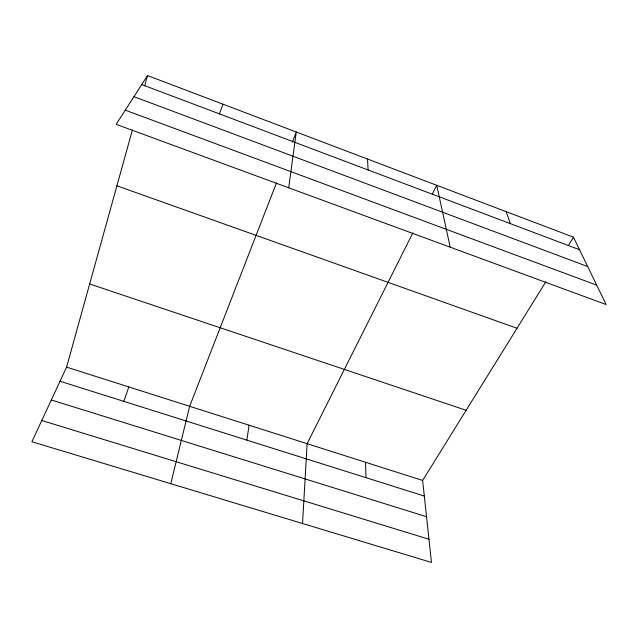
<?xml version="1.0" encoding="UTF-8"?>
<svg xmlns="http://www.w3.org/2000/svg" width="638" height="638" viewBox="0 0 638 638"><rect width="100%" height="100%" fill="white"/><g stroke="black" fill="none" stroke-linecap="round" stroke-linejoin="round"><path stroke-width="0.96" d="M302.548 523.503L307.109 443.681L412.866 232.894M288.719 187.795L296.271 132.002L292.324 142.154M246.866 440.132L249.059 425.211M170.769 483.7L189.661 406.302L276.533 182.787M545.849 281.765L422.635 480.446L431.463 562.445L31.9 441.743L66.591 367.137L132.433 129.873M144.603 86.034L147.506 75.555L573.498 237.192L606.1 304.533L116.188 124.338L147.506 75.555M123.82 401.35L128.852 386.955M219.448 113.883L222.973 104.185M432.317 194.112L436.743 185.299L450.197 247.193M568.283 245.606L573.498 237.192M41.773 420.506L428.967 539.246M51.319 399.978L426.535 516.708M60.028 381.253L424.318 496.061M66.591 367.137L422.635 480.446M89.671 283.974L466.147 410.282M116.913 185.802L517.011 328.267M125.295 110.159L596.705 285.138M133.948 96.673L587.718 266.556M141.724 84.559L579.583 249.753M506.086 211.617L510.432 223.667M367.504 159.029L368.11 169.971M365.542 462.279L365.981 477.679"/></g></svg>
